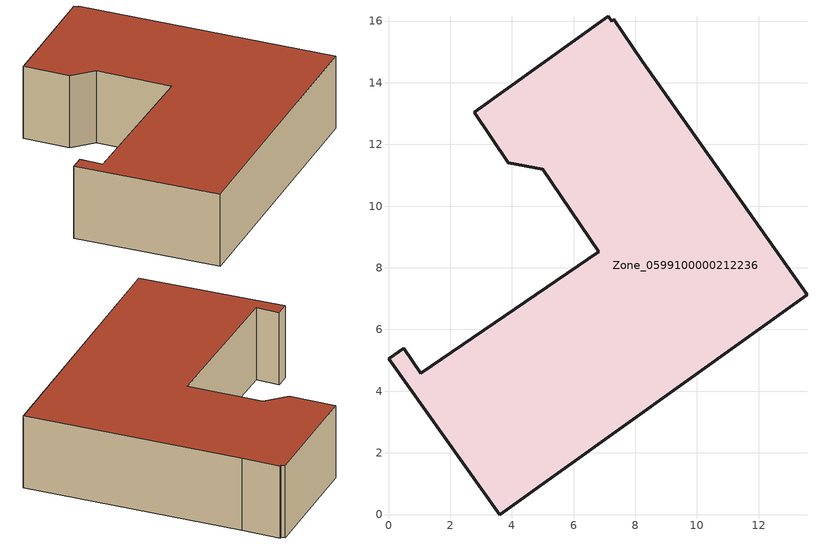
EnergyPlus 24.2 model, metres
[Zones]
Zone_0599100000212236
 floor ground (C_G): 7.3,16.05 8.23,14.7 13.57,7.12 3.61,0 0,5.05 0.49,5.39 1.04,4.58 6.82,8.52 5,11.2 3.89,11.41 2.78,13.04 7.13,16.15 7.24,16 z0
 wall outside (C_F): 2.78,13.04 3.89,11.41 5,11.2 6.82,8.52 1.04,4.58 0.49,5.39 0,5.05 3.61,0 13.57,7.12 8.23,14.7 7.3,16.05 7.24,16 7.13,16.15 2.78,13.04 z0:3.22
 roof outside (C_R): 7.24,16 7.13,16.15 2.78,13.04 3.89,11.41 5,11.2 6.82,8.52 1.04,4.58 0.49,5.39 0,5.05 3.61,0 13.57,7.12 8.23,14.7 7.3,16.05 z3.22
[BUILDING]
Pand.0599100000212236: North Axis=0; Terrain=City; Loads Convergence Tolerance Value=0.04; Temperature Convergence Tolerance Value=0.4; Solar Distribution=FullExterior; Maximum Number of Warmup Days=25; Minimum Number of Warmup Days=1
[Site:Location]
Rotterdam.The.Hague.AP_ZH_NLD Design_Conditions: Latitude=51.96; Longitude=4.45; Time Zone=1; Elevation=-4.5
[SITE:GROUNDTEMPERATURE:BUILDINGSURFACE]
18, 18, 18, 18, 18, 18, 18, 18, 18, 18, 18, 18
[MATERIAL] Thermal Absorptance=0.9; Solar Absorptance=0.7; Visible Absorptance=0.7
Name | Roughness | Thickness | Conductivity | Density | Specific Heat
G.TI.1975-1991 | MediumSmooth | 0.15 | 0.288461 | 540 | 1210
F.TI.1975-1991 | Rough | 0.3 | 0.230769 | 1920 | 840
R.TI.1975-1991 | MediumRough | 0.2 | 0.153846 | 1500 | 1000
[CONSTRUCTION]
C_G: G.TI.1975-1991
C_F: F.TI.1975-1991
C_R: R.TI.1975-1991
[ZONE]
Zone_0599100000212236: Type=1; Multiplier=1; Ceiling Height=Autocalculate; Volume=Autocalculate; Floor Area=autocalculate; Part of Total Floor Area=Yes
[ZONEINFILTRATION:DESIGNFLOWRATE]
Infil_Zone_0599100000212236: Zone or ZoneList or Space or SpaceList=Zone_0599100000212236; Schedule=AlwaysOn; Design Flow Rate Calculation Method=Flow/Area; Flow Rate per Floor Area=0.003; Constant Term Coefficient=1; Temperature Term Coefficient=0; Velocity Term Coefficient=0; Velocity Squared Term Coefficient=0
[HVACTEMPLATE:ZONE:IDEALLOADSAIRSYSTEM]
Zone_0599100000212236: Maximum Heating Supply Air Temperature=50; Minimum Cooling Supply Air Temperature=13; Maximum Heating Supply Air Humidity Ratio=0.0156; Minimum Cooling Supply Air Humidity Ratio=0.0077; Heating Limit=NoLimit; Cooling Limit=NoLimit; Dehumidification Control Type=ConstantSensibleHeatRatio; Cooling Sensible Heat Ratio=0.7; Dehumidification Setpoint=60; Humidification Control Type=None; Humidification Setpoint=30; Outdoor Air Method=None; Outdoor Air Flow Rate per Person=0.00944; Outdoor Air Flow Rate per Zone Floor Area=0; Outdoor Air Flow Rate per Zone=0; Demand Controlled Ventilation Type=None; Outdoor Air Economizer Type=NoEconomizer; Heat Recovery Type=None; Sensible Heat Recovery Effectiveness=0.7; Latent Heat Recovery Effectiveness=0.65
[ZONECONTROL:THERMOSTAT]
ThermostatControl_Zone_0599100000212236: Zone or ZoneList=Zone_0599100000212236; Control Type Schedule=DualSetpointControlType; Control 1=Thermostat_Zone_0599100000212236; Temperature Difference Between Cutout And Setpoint=0
[THERMOSTATSETPOINT:DUALSETPOINT]
Thermostat_Zone_0599100000212236: Heating Setpoint Temperature Schedule=HeatingSetpoint_Zone_0599100000212236; Cooling Setpoint Temperature Schedule=CoolingSetpoint_Zone_0599100000212236
[SCHEDULE:COMPACT]
HeatingSetpoint_Zone_0599100000212236: Through: 12/31, For: AllDays, Until: 24:00, 21
CoolingSetpoint_Zone_0599100000212236: Through: 12/31, For: AllDays, Until: 24:00, 24
DualSetpointControlType: Through: 12/31, For: AllDays, Until: 24:00, 4
AlwaysOn: Through: 12/31, For: AllDays, Until: 24:00, 1
